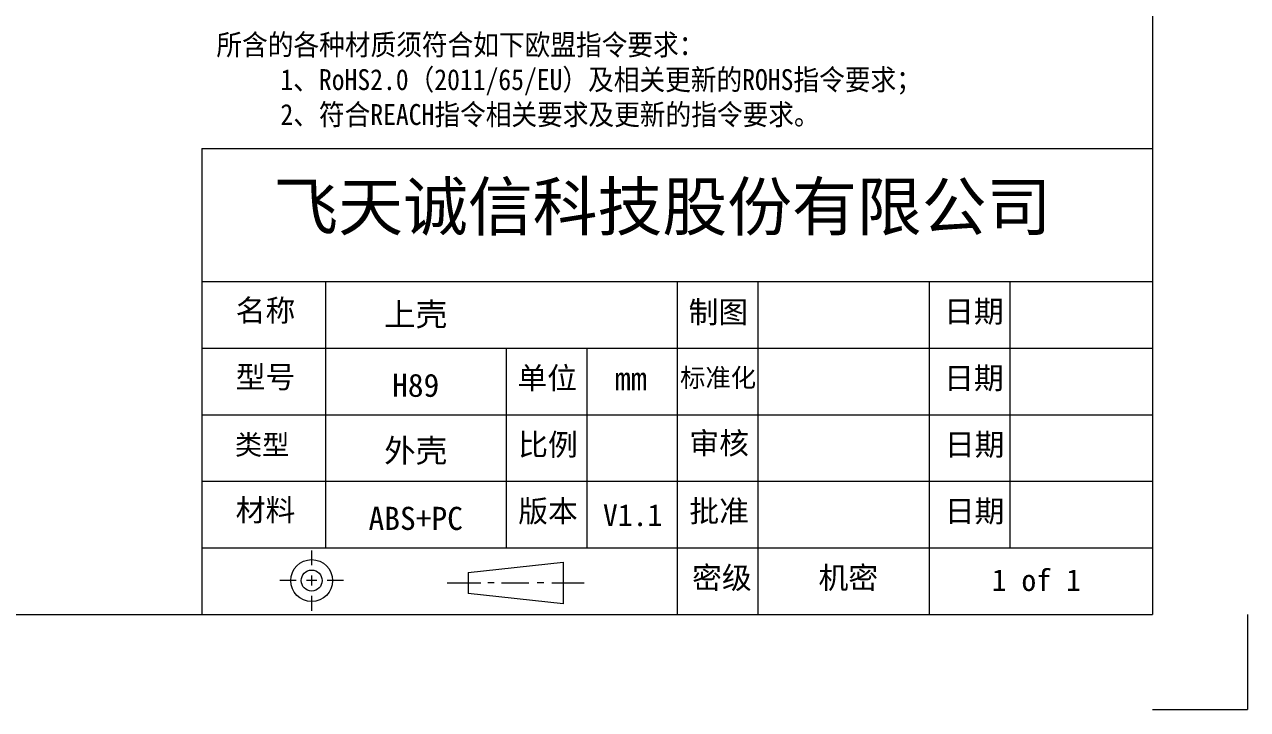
# Model space of a CAD drawing. Header units: millimetres. Extents: x 1171 to 1429, y -714 to -532.
# Drawn here: x 1317.2 to 1428.6, y -714.2 to -651.8 of the extents above; entities that cross this region are included whole.
import ezdxf

# ---------------------------------------------------------------- set-up
doc = ezdxf.new("R2010")
doc.units = ezdxf.units.MM
doc.header["$LTSCALE"] = 0.12
doc.layers.get('0').update_dxf_attribs({"color": 8, "lineweight": 9})
doc.layers.add('dim', color=82, linetype='Continuous', lineweight=9)
doc.styles.add('机械制图', font='gbeitc.shx')

msp = doc.modelspace()

# ---------------------------------------------------------------- linework, layer by layer
at = {"color": 252, "lineweight": 13}
for p, q in [((1419.951, -541.016), (1419.951, -705.582)), ((1333.337, -663.142), (1333.337, -705.582)), ((1333.337, -663.142), (1419.951, -663.142)), ((1333.337, -675.268), (1419.951, -675.268)), ((1344.596, -675.268), (1344.596, -681.33)), ((1376.644, -675.268), (1376.644, -705.582)), ((1384.006, -675.268), (1384.006, -705.582)), ((1399.596, -675.268), (1399.596, -705.582)), ((1406.959, -675.268), (1406.959, -699.519)), ((1333.337, -681.33), (1419.951, -681.33)), ((1344.596, -681.33), (1344.596, -699.519)), ((1361.053, -681.33), (1361.053, -699.519)), ((1368.415, -681.33), (1368.415, -699.519)), ((1333.337, -687.393), (1419.951, -687.393)), ((1333.337, -693.456), (1419.951, -693.456)), ((1333.337, -699.519), (1419.951, -699.519)), ((1343.345, -699.748), (1343.345, -701.093)), ((1357.601, -701.764), (1366.262, -700.811)), ((1366.262, -700.811), (1366.262, -704.622)), ((1357.601, -701.764), (1357.601, -703.669)), ((1341.942, -702.496), (1340.436, -702.496)), ((1343.805, -702.496), (1342.885, -702.496)), ((1343.345, -702.036), (1343.345, -702.956)), ((1346.253, -702.496), (1344.747, -702.496)), ((1355.698, -702.717), (1358.749, -702.717)), ((1359.983, -702.717), (1359.381, -702.717)), ((1360.646, -702.717), (1363.126, -702.717)), ((1364.484, -702.717), (1363.882, -702.717)), ((1365.224, -702.717), (1368.165, -702.717)), ((1343.345, -703.898), (1343.345, -705.243)), ((1366.262, -704.622), (1357.601, -703.669)), ((1180.029, -705.582), (1419.951, -705.582)), ((1428.612, -705.582), (1428.612, -714.244)), ((1419.951, -714.244), (1428.612, -714.244))]:
    msp.add_line(p, q, dxfattribs=at)
for radius in [1.906, 0.953]:
    msp.add_circle((1343.345, -702.496), radius, dxfattribs=at)

# ---------------------------------------------------------------- texts
at = {"color": 252, "lineweight": 13, "attachment_point": 1, "style": '机械制图'}
for s, insert, char_height, width in [('{\\fSimSun|b0|i0|c134|p2;飞天诚信科技股份有限公司}', (1339.854, -666.265), 4.33071, 87.95801), ('{\\fSimSun|b0|i0|c134|p2;名称}', (1336.423, -676.897), 1.99213, 11.25984), ('{\\fSimSun|b0|i0|c134|p2;制图}', (1377.682, -677.049), 1.99213, 11.25984), ('{\\fSimSun|b0|i0|c134|p2;日期}', (1400.96, -676.988), 1.99213, 11.25984), ('{\\fSimSun|b0|i0|c134|p2;型号}', (1336.423, -682.96), 1.99213, 11.25984), ('{\\fSimSun|b0|i0|c134|p2;单位}', (1362.092, -683.051), 1.99213, 11.25984), ('{\\fSimSun|b0|i0|c134|p2;标准化}', (1376.909, -683.171), 1.69331, 9.57087), ('{\\fSimSun|b0|i0|c134|p2;日期}', (1400.96, -683.051), 1.99213, 11.25984), ('{\\fSimSun|b0|i0|c134|p2;mm}', (1370.945, -683.013), 2.16535, 5.35389), ('{\\fSimSun|b0|i0|c134|p2;类型}', (1336.355, -689.212), 1.8189, 22.1919), ('{\\fSimSun|b0|i0|c134|p2;比例}', (1362.162, -689.114), 1.99213, 11.25984), ('{\\fSimSun|b0|i0|c134|p2;审核}', (1377.753, -688.988), 1.99213, 11.25984), ('{\\fSimSun|b0|i0|c134|p2;日期}', (1401.031, -689.114), 1.99213, 11.25984), ('{\\fSimSun|b0|i0|c134|p2;材料}', (1336.423, -695.086), 1.99213, 11.25984), ('{\\fSimSun|b0|i0|c134|p2;版本}', (1362.162, -695.177), 1.99213, 11.25984), ('{\\fSimSun|b0|i0|c134|p2;批准}', (1377.753, -695.177), 1.99213, 11.25984), ('{\\fSimSun|b0|i0|c134|p2;日期}', (1401.031, -695.177), 1.99213, 11.25984), ('{\\fSimSun|b0|i0|c134|p2;密级}', (1378.007, -701.24), 1.99213, 11.25984), ('{\\fSimSun|b0|i0|c134|p2;机密}', (1389.522, -701.24), 1.99213, 11.25984), ('{\\fSimSun|b0|i0|c134|p2;1 of 1}', (1405.3, -701.462), 1.99213, 11.25984)]:
    msp.add_mtext(s, dxfattribs=dict(at, insert=insert, char_height=char_height, width=width))
at = {"color": 1, "lineweight": 13, "insert": (1369.882, -695.541), "char_height": 1.99213, "width": 11.25984, "attachment_point": 1, "style": '机械制图'}
msp.add_mtext('{\\fSimSun|b0|i0|c134|p2;V1.1}', dxfattribs=at)
at = {"layer": 'dim', "color": 252, "lineweight": 5, "insert": (1334.665, -652.735), "char_height": 1.90632, "width": 92.66777, "attachment_point": 1, "style": '机械制图'}
msp.add_mtext('{\\fSimSun|b0|i0|c134|p2;\\W0.9;所含的各种材质须符合如下欧盟指令要求：\\P     1、RoHS2.0（2011/65/EU）及相关更新的ROHS指令要求；\\P     2、符合REACH指令相关要求及更新的指令要求。}', dxfattribs=at)
at = {"layer": 'dim', "color": 0, "lineweight": 5, "char_height": 2.10672, "attachment_point": 5, "style": '机械制图'}
for s, insert, width in [('{\\fSimSun|b0|i0|c134|p2;上壳}', (1352.825, -678.366), 7.9049), ('{\\fSimSun|b0|i0|c134|p2;H89}', (1352.825, -684.724), 5.93442), ('{\\fSimSun|b0|i0|c134|p2;外壳}', (1352.825, -690.787), 5.93442), ('{\\fSimSun|b0|i0|c134|p2;ABS+PC}', (1352.825, -696.85), 5.93442)]:
    msp.add_mtext(s, dxfattribs=dict(at, insert=insert, width=width))

doc.saveas('drawing.dxf')
